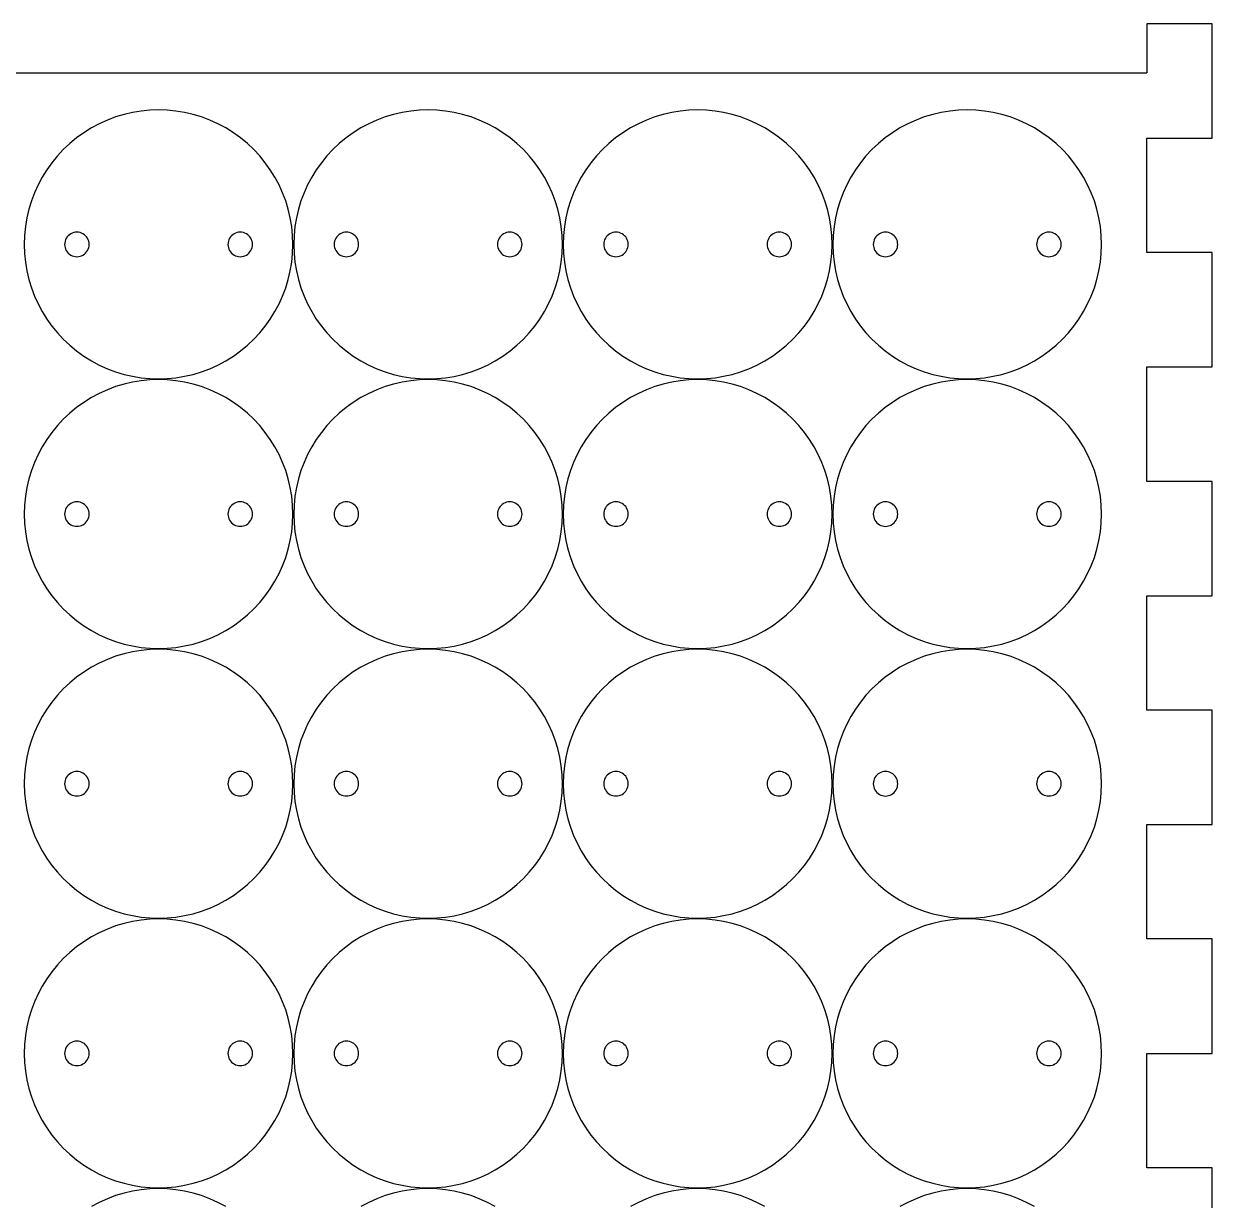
# Model space of a CAD drawing. Extents: x 0 to 467, y 0 to 182.
# Drawn here: x 74.5 to 147.2, y 109.8 to 181.7 of the extents above; entities that cross this region are included whole.
import ezdxf

# ---------------------------------------------------------------- set-up
doc = ezdxf.new("R2010")
doc.units = 0
doc.layers.add('Cut', color=7, linetype='CONTINUOUS')
doc.layers.add('Engrave', color=7, linetype='CONTINUOUS')

msp = doc.modelspace()

# ---------------------------------------------------------------- linework, layer by layer
at = {"layer": 'Cut', "color": 7}
for points in [[(0.25, 181.74998), (4.25, 181.74998), (4.25, 178.749975), (143.25, 178.749975)], [(147.25, 174.749978), (147.25, 181.74998), (143.25, 181.74998), (143.25, 178.749975)], [(143.25, 174.749978), (147.25, 174.749978)], [(147.25, 160.749974), (147.25, 167.749976), (143.25, 167.749976), (143.25, 174.749978)], [(143.25, 160.749974), (147.25, 160.749974)], [(147.25, 146.749971), (147.25, 153.749973), (143.25, 153.749973), (143.25, 160.749974)], [(143.25, 146.749971), (147.25, 146.749971)], [(147.25, 132.749994), (147.25, 139.749969), (143.25, 139.749969), (143.25, 146.749971)], [(143.25, 132.749994), (147.25, 132.749994)], [(147.25, 118.74999), (147.25, 125.749992), (143.25, 125.749992), (143.25, 132.749994)], [(143.25, 118.74999), (147.25, 118.74999)], [(147.25, 104.749986), (147.25, 111.749988), (143.25, 111.749988), (143.25, 118.74999)]]:
    msp.add_lwpolyline(points, dxfattribs=at)
for points in [[(78.5, 168.249986)], [(88.5, 168.249986)], [(95, 168.249986)], [(105, 168.249986)], [(111.5, 168.249986)], [(121.5, 168.249986)], [(128, 168.249986)], [(138, 168.249986)], [(78.5, 151.749988)], [(88.5, 151.749988)], [(95, 151.749988)], [(105, 151.749988)], [(111.5, 151.749988)], [(121.5, 151.749988)], [(128, 151.749988)], [(138, 151.749988)], [(78.5, 135.249989)], [(88.5, 135.249989)], [(95, 135.249989)], [(105, 135.249989)], [(111.5, 135.249989)], [(121.5, 135.249989)], [(128, 135.249989)], [(138, 135.249989)], [(78.5, 118.74999)], [(88.5, 118.74999)], [(95, 118.74999)], [(105, 118.74999)], [(111.5, 118.74999)], [(121.5, 118.74999)], [(128, 118.74999)], [(138, 118.74999)]]:
    msp.add_lwpolyline(points, close=True, dxfattribs=at)
for points in [[(77.374894, 168.899811), (77.142789, 168.765755), (76.999869, 168.518023), (77, 168.249986)], [(78.125106, 168.899811), (77.893001, 169.033868), (77.606999, 169.033868), (77.374894, 168.899811)], [(78.5, 168.249986), (78.500131, 168.518023), (78.357211, 168.765755), (78.125106, 168.899811)], [(87.374894, 168.899811), (87.142789, 168.765755), (86.999869, 168.518023), (87, 168.249986)], [(88.125106, 168.899811), (87.893001, 169.033868), (87.606999, 169.033868), (87.374894, 168.899811)], [(88.5, 168.249986), (88.500131, 168.518023), (88.357211, 168.765755), (88.125106, 168.899811)], [(93.874894, 168.899811), (93.642789, 168.765755), (93.499869, 168.518023), (93.5, 168.249986)], [(94.625106, 168.899811), (94.393001, 169.033868), (94.106999, 169.033868), (93.874894, 168.899811)], [(95, 168.249986), (95.000131, 168.518023), (94.857211, 168.765755), (94.625106, 168.899811)], [(103.874894, 168.899811), (103.642789, 168.765755), (103.499869, 168.518023), (103.5, 168.249986)], [(104.625106, 168.899811), (104.393001, 169.033868), (104.106999, 169.033868), (103.874894, 168.899811)], [(105, 168.249986), (105.000131, 168.518023), (104.857211, 168.765755), (104.625106, 168.899811)], [(110.374894, 168.899811), (110.142789, 168.765755), (109.999869, 168.518023), (110, 168.249986)], [(111.125106, 168.899811), (110.893001, 169.033868), (110.606999, 169.033868), (110.374894, 168.899811)], [(111.5, 168.249986), (111.500131, 168.518023), (111.357211, 168.765755), (111.125106, 168.899811)], [(120.374894, 168.899811), (120.142789, 168.765755), (119.999869, 168.518023), (120, 168.249986)], [(121.125106, 168.899811), (120.893001, 169.033868), (120.606999, 169.033868), (120.374894, 168.899811)], [(121.5, 168.249986), (121.500131, 168.518023), (121.357211, 168.765755), (121.125106, 168.899811)], [(126.87462, 168.9006), (126.642377, 168.766334), (126.49953, 168.518248), (126.5, 168.249986)], [(127.62538, 168.9006), (127.393136, 169.034867), (127.106864, 169.034867), (126.87462, 168.9006)], [(128, 168.249986), (128.00047, 168.518248), (127.857623, 168.766334), (127.62538, 168.9006)], [(136.874894, 168.899811), (136.642789, 168.765755), (136.499869, 168.518023), (136.5, 168.249986)], [(137.625106, 168.899811), (137.393001, 169.033868), (137.106999, 169.033868), (136.874894, 168.899811)], [(138, 168.249986), (138.000131, 168.518023), (137.857211, 168.765755), (137.625106, 168.899811)], [(77, 168.249986), (76.999869, 167.981949), (77.142789, 167.734217), (77.374894, 167.600161)], [(78.125106, 167.600161), (78.357211, 167.734217), (78.500131, 167.981949), (78.5, 168.249986)], [(87, 168.249986), (86.999869, 167.981949), (87.142789, 167.734217), (87.374894, 167.600161)], [(88.125106, 167.600161), (88.357211, 167.734217), (88.500131, 167.981949), (88.5, 168.249986)], [(93.5, 168.249986), (93.499869, 167.981949), (93.642789, 167.734217), (93.874894, 167.600161)], [(94.625106, 167.600161), (94.857211, 167.734217), (95.000131, 167.981949), (95, 168.249986)], [(103.5, 168.249986), (103.499869, 167.981949), (103.642789, 167.734217), (103.874894, 167.600161)], [(104.625106, 167.600161), (104.857211, 167.734217), (105.000131, 167.981949), (105, 168.249986)], [(110, 168.249986), (109.999869, 167.981949), (110.142789, 167.734217), (110.374894, 167.600161)], [(111.125106, 167.600161), (111.357211, 167.734217), (111.500131, 167.981949), (111.5, 168.249986)], [(120, 168.249986), (119.999869, 167.981949), (120.142789, 167.734217), (120.374894, 167.600161)], [(121.125106, 167.600161), (121.357211, 167.734217), (121.500131, 167.981949), (121.5, 168.249986)], [(126.5, 168.249986), (126.49953, 167.981724), (126.642377, 167.733638), (126.87462, 167.599372)], [(127.62538, 167.599372), (127.857623, 167.733638), (128.00047, 167.981724), (128, 168.249986)], [(136.5, 168.249986), (136.499869, 167.981949), (136.642789, 167.734217), (136.874894, 167.600161)], [(137.625106, 167.600161), (137.857211, 167.734217), (138.000131, 167.981949), (138, 168.249986)], [(77.374894, 167.600161), (77.606999, 167.466104), (77.893001, 167.466104), (78.125106, 167.600161)], [(87.374894, 167.600161), (87.606999, 167.466104), (87.893001, 167.466104), (88.125106, 167.600161)], [(93.874894, 167.600161), (94.106999, 167.466104), (94.393001, 167.466104), (94.625106, 167.600161)], [(103.874894, 167.600161), (104.106999, 167.466104), (104.393001, 167.466104), (104.625106, 167.600161)], [(110.374894, 167.600161), (110.606999, 167.466104), (110.893001, 167.466104), (111.125106, 167.600161)], [(120.374894, 167.600161), (120.606999, 167.466104), (120.893001, 167.466104), (121.125106, 167.600161)], [(126.87462, 167.599372), (127.106864, 167.465105), (127.393136, 167.465105), (127.62538, 167.599372)], [(136.874894, 167.600161), (137.106999, 167.466104), (137.393001, 167.466104), (137.625106, 167.600161)], [(77.374894, 152.399813), (77.142789, 152.265757), (76.999869, 152.018024), (77, 151.749988)], [(78.125106, 152.399813), (77.893001, 152.533869), (77.606999, 152.533869), (77.374894, 152.399813)], [(78.5, 151.749988), (78.500131, 152.018024), (78.357211, 152.265757), (78.125106, 152.399813)], [(87.374894, 152.399813), (87.142789, 152.265757), (86.999869, 152.018024), (87, 151.749988)], [(88.125106, 152.399813), (87.893001, 152.533869), (87.606999, 152.533869), (87.374894, 152.399813)], [(88.5, 151.749988), (88.500131, 152.018024), (88.357211, 152.265757), (88.125106, 152.399813)], [(93.874894, 152.399813), (93.642789, 152.265757), (93.499869, 152.018024), (93.5, 151.749988)], [(94.625106, 152.399813), (94.393001, 152.533869), (94.106999, 152.533869), (93.874894, 152.399813)], [(95, 151.749988), (95.000131, 152.018024), (94.857211, 152.265757), (94.625106, 152.399813)], [(103.874894, 152.399813), (103.642789, 152.265757), (103.499869, 152.018024), (103.5, 151.749988)], [(104.625106, 152.399813), (104.393001, 152.533869), (104.106999, 152.533869), (103.874894, 152.399813)], [(105, 151.749988), (105.000131, 152.018024), (104.857211, 152.265757), (104.625106, 152.399813)], [(110.374894, 152.399813), (110.142789, 152.265757), (109.999869, 152.018024), (110, 151.749988)], [(111.125106, 152.399813), (110.893001, 152.533869), (110.606999, 152.533869), (110.374894, 152.399813)], [(111.5, 151.749988), (111.500131, 152.018024), (111.357211, 152.265757), (111.125106, 152.399813)], [(120.374894, 152.399813), (120.142789, 152.265757), (119.999869, 152.018024), (120, 151.749988)], [(121.125106, 152.399813), (120.893001, 152.533869), (120.606999, 152.533869), (120.374894, 152.399813)], [(121.5, 151.749988), (121.500131, 152.018024), (121.357211, 152.265757), (121.125106, 152.399813)], [(126.87462, 152.400602), (126.642377, 152.266335), (126.49953, 152.01825), (126.5, 151.749988)], [(127.62538, 152.400602), (127.393136, 152.534869), (127.106864, 152.534869), (126.87462, 152.400602)], [(128, 151.749988), (128.00047, 152.01825), (127.857623, 152.266335), (127.62538, 152.400602)], [(136.874894, 152.399813), (136.642789, 152.265757), (136.499869, 152.018024), (136.5, 151.749988)], [(137.625106, 152.399813), (137.393001, 152.533869), (137.106999, 152.533869), (136.874894, 152.399813)], [(138, 151.749988), (138.000131, 152.018024), (137.857211, 152.265757), (137.625106, 152.399813)], [(77, 151.749988), (76.999869, 151.481951), (77.142789, 151.234219), (77.374894, 151.100162)], [(78.125106, 151.100162), (78.357211, 151.234219), (78.500131, 151.481951), (78.5, 151.749988)], [(87, 151.749988), (86.999869, 151.481951), (87.142789, 151.234219), (87.374894, 151.100162)], [(88.125106, 151.100162), (88.357211, 151.234219), (88.500131, 151.481951), (88.5, 151.749988)], [(93.5, 151.749988), (93.499869, 151.481951), (93.642789, 151.234219), (93.874894, 151.100162)], [(94.625106, 151.100162), (94.857211, 151.234219), (95.000131, 151.481951), (95, 151.749988)], [(103.5, 151.749988), (103.499869, 151.481951), (103.642789, 151.234219), (103.874894, 151.100162)], [(104.625106, 151.100162), (104.857211, 151.234219), (105.000131, 151.481951), (105, 151.749988)], [(110, 151.749988), (109.999869, 151.481951), (110.142789, 151.234219), (110.374894, 151.100162)], [(111.125106, 151.100162), (111.357211, 151.234219), (111.500131, 151.481951), (111.5, 151.749988)], [(120, 151.749988), (119.999869, 151.481951), (120.142789, 151.234219), (120.374894, 151.100162)], [(121.125106, 151.100162), (121.357211, 151.234219), (121.500131, 151.481951), (121.5, 151.749988)], [(126.5, 151.749988), (126.49953, 151.481726), (126.642377, 151.23364), (126.87462, 151.099373)], [(127.62538, 151.099373), (127.857623, 151.23364), (128.00047, 151.481726), (128, 151.749988)], [(136.5, 151.749988), (136.499869, 151.481951), (136.642789, 151.234219), (136.874894, 151.100162)], [(137.625106, 151.100162), (137.857211, 151.234219), (138.000131, 151.481951), (138, 151.749988)], [(77.374894, 151.100162), (77.606999, 150.966106), (77.893001, 150.966106), (78.125106, 151.100162)], [(87.374894, 151.100162), (87.606999, 150.966106), (87.893001, 150.966106), (88.125106, 151.100162)], [(93.874894, 151.100162), (94.106999, 150.966106), (94.393001, 150.966106), (94.625106, 151.100162)], [(103.874894, 151.100162), (104.106999, 150.966106), (104.393001, 150.966106), (104.625106, 151.100162)], [(110.374894, 151.100162), (110.606999, 150.966106), (110.893001, 150.966106), (111.125106, 151.100162)], [(120.374894, 151.100162), (120.606999, 150.966106), (120.893001, 150.966106), (121.125106, 151.100162)], [(126.87462, 151.099373), (127.106864, 150.965106), (127.393136, 150.965106), (127.62538, 151.099373)], [(136.874894, 151.100162), (137.106999, 150.966106), (137.393001, 150.966106), (137.625106, 151.100162)], [(77.374894, 135.899814), (77.142789, 135.765758), (76.999869, 135.518026), (77, 135.249989)], [(78.125106, 135.899814), (77.893001, 136.033871), (77.606999, 136.033871), (77.374894, 135.899814)], [(78.5, 135.249989), (78.500131, 135.518026), (78.357211, 135.765758), (78.125106, 135.899814)], [(87.374894, 135.899814), (87.142789, 135.765758), (86.999869, 135.518026), (87, 135.249989)], [(88.125106, 135.899814), (87.893001, 136.033871), (87.606999, 136.033871), (87.374894, 135.899814)], [(88.5, 135.249989), (88.500131, 135.518026), (88.357211, 135.765758), (88.125106, 135.899814)], [(93.874894, 135.899814), (93.642789, 135.765758), (93.499869, 135.518026), (93.5, 135.249989)], [(94.625106, 135.899814), (94.393001, 136.033871), (94.106999, 136.033871), (93.874894, 135.899814)], [(95, 135.249989), (95.000131, 135.518026), (94.857211, 135.765758), (94.625106, 135.899814)], [(103.874894, 135.899814), (103.642789, 135.765758), (103.499869, 135.518026), (103.5, 135.249989)], [(104.625106, 135.899814), (104.393001, 136.033871), (104.106999, 136.033871), (103.874894, 135.899814)], [(105, 135.249989), (105.000131, 135.518026), (104.857211, 135.765758), (104.625106, 135.899814)], [(110.374894, 135.899814), (110.142789, 135.765758), (109.999869, 135.518026), (110, 135.249989)], [(111.125106, 135.899814), (110.893001, 136.033871), (110.606999, 136.033871), (110.374894, 135.899814)], [(111.5, 135.249989), (111.500131, 135.518026), (111.357211, 135.765758), (111.125106, 135.899814)], [(120.374894, 135.899814), (120.142789, 135.765758), (119.999869, 135.518026), (120, 135.249989)], [(121.125106, 135.899814), (120.893001, 136.033871), (120.606999, 136.033871), (120.374894, 135.899814)], [(121.5, 135.249989), (121.500131, 135.518026), (121.357211, 135.765758), (121.125106, 135.899814)], [(126.87462, 135.900603), (126.642377, 135.766337), (126.49953, 135.518251), (126.5, 135.249989)], [(127.62538, 135.900603), (127.393136, 136.03487), (127.106864, 136.03487), (126.87462, 135.900603)], [(128, 135.249989), (128.00047, 135.518251), (127.857623, 135.766337), (127.62538, 135.900603)], [(136.874894, 135.899814), (136.642789, 135.765758), (136.499869, 135.518026), (136.5, 135.249989)], [(137.625106, 135.899814), (137.393001, 136.033871), (137.106999, 136.033871), (136.874894, 135.899814)], [(138, 135.249989), (138.000131, 135.518026), (137.857211, 135.765758), (137.625106, 135.899814)], [(77, 135.249989), (76.999869, 134.981952), (77.142789, 134.73422), (77.374894, 134.600164)], [(77.374894, 134.600164), (77.606999, 134.466107), (77.893001, 134.466107), (78.125106, 134.600164)], [(78.125106, 134.600164), (78.357211, 134.73422), (78.500131, 134.981952), (78.5, 135.249989)], [(87, 135.249989), (86.999869, 134.981952), (87.142789, 134.73422), (87.374894, 134.600164)], [(87.374894, 134.600164), (87.606999, 134.466107), (87.893001, 134.466107), (88.125106, 134.600164)], [(88.125106, 134.600164), (88.357211, 134.73422), (88.500131, 134.981952), (88.5, 135.249989)], [(93.5, 135.249989), (93.499869, 134.981952), (93.642789, 134.73422), (93.874894, 134.600164)], [(93.874894, 134.600164), (94.106999, 134.466107), (94.393001, 134.466107), (94.625106, 134.600164)], [(94.625106, 134.600164), (94.857211, 134.73422), (95.000131, 134.981952), (95, 135.249989)], [(103.5, 135.249989), (103.499869, 134.981952), (103.642789, 134.73422), (103.874894, 134.600164)], [(103.874894, 134.600164), (104.106999, 134.466107), (104.393001, 134.466107), (104.625106, 134.600164)], [(104.625106, 134.600164), (104.857211, 134.73422), (105.000131, 134.981952), (105, 135.249989)], [(110, 135.249989), (109.999869, 134.981952), (110.142789, 134.73422), (110.374894, 134.600164)], [(110.374894, 134.600164), (110.606999, 134.466107), (110.893001, 134.466107), (111.125106, 134.600164)], [(111.125106, 134.600164), (111.357211, 134.73422), (111.500131, 134.981952), (111.5, 135.249989)], [(120, 135.249989), (119.999869, 134.981952), (120.142789, 134.73422), (120.374894, 134.600164)], [(120.374894, 134.600164), (120.606999, 134.466107), (120.893001, 134.466107), (121.125106, 134.600164)], [(121.125106, 134.600164), (121.357211, 134.73422), (121.500131, 134.981952), (121.5, 135.249989)], [(126.5, 135.249989), (126.49953, 134.981727), (126.642377, 134.733641), (126.87462, 134.599375)], [(126.87462, 134.599375), (127.106864, 134.465108), (127.393136, 134.465108), (127.62538, 134.599375)], [(127.62538, 134.599375), (127.857623, 134.733641), (128.00047, 134.981727), (128, 135.249989)], [(136.5, 135.249989), (136.499869, 134.981952), (136.642789, 134.73422), (136.874894, 134.600164)], [(136.874894, 134.600164), (137.106999, 134.466107), (137.393001, 134.466107), (137.625106, 134.600164)], [(137.625106, 134.600164), (137.857211, 134.73422), (138.000131, 134.981952), (138, 135.249989)], [(77.374894, 119.399815), (77.142789, 119.265759), (76.999869, 119.018027), (77, 118.74999)], [(78.125106, 119.399815), (77.893001, 119.533872), (77.606999, 119.533872), (77.374894, 119.399815)], [(78.5, 118.74999), (78.500131, 119.018027), (78.357211, 119.265759), (78.125106, 119.399815)], [(87.374894, 119.399815), (87.142789, 119.265759), (86.999869, 119.018027), (87, 118.74999)], [(88.125106, 119.399815), (87.893001, 119.533872), (87.606999, 119.533872), (87.374894, 119.399815)], [(88.5, 118.74999), (88.500131, 119.018027), (88.357211, 119.265759), (88.125106, 119.399815)], [(93.874894, 119.399815), (93.642789, 119.265759), (93.499869, 119.018027), (93.5, 118.74999)], [(94.625106, 119.399815), (94.393001, 119.533872), (94.106999, 119.533872), (93.874894, 119.399815)], [(95, 118.74999), (95.000131, 119.018027), (94.857211, 119.265759), (94.625106, 119.399815)], [(103.874894, 119.399815), (103.642789, 119.265759), (103.499869, 119.018027), (103.5, 118.74999)], [(104.625106, 119.399815), (104.393001, 119.533872), (104.106999, 119.533872), (103.874894, 119.399815)], [(105, 118.74999), (105.000131, 119.018027), (104.857211, 119.265759), (104.625106, 119.399815)], [(110.374894, 119.399815), (110.142789, 119.265759), (109.999869, 119.018027), (110, 118.74999)], [(111.125106, 119.399815), (110.893001, 119.533872), (110.606999, 119.533872), (110.374894, 119.399815)], [(111.5, 118.74999), (111.500131, 119.018027), (111.357211, 119.265759), (111.125106, 119.399815)], [(120.374894, 119.399815), (120.142789, 119.265759), (119.999869, 119.018027), (120, 118.74999)], [(121.125106, 119.399815), (120.893001, 119.533872), (120.606999, 119.533872), (120.374894, 119.399815)], [(121.5, 118.74999), (121.500131, 119.018027), (121.357211, 119.265759), (121.125106, 119.399815)], [(126.87462, 119.400604), (126.642377, 119.266338), (126.49953, 119.018252), (126.5, 118.74999)], [(127.62538, 119.400604), (127.393136, 119.534871), (127.106864, 119.534871), (126.87462, 119.400604)], [(128, 118.74999), (128.00047, 119.018252), (127.857623, 119.266338), (127.62538, 119.400604)], [(136.874894, 119.399815), (136.642789, 119.265759), (136.499869, 119.018027), (136.5, 118.74999)], [(137.625106, 119.399815), (137.393001, 119.533872), (137.106999, 119.533872), (136.874894, 119.399815)], [(138, 118.74999), (138.000131, 119.018027), (137.857211, 119.265759), (137.625106, 119.399815)], [(77, 118.74999), (76.999869, 118.481953), (77.142789, 118.234221), (77.374894, 118.100165)], [(78.125106, 118.100165), (78.357211, 118.234221), (78.500131, 118.481953), (78.5, 118.74999)], [(87, 118.74999), (86.999869, 118.481953), (87.142789, 118.234221), (87.374894, 118.100165)], [(88.125106, 118.100165), (88.357211, 118.234221), (88.500131, 118.481953), (88.5, 118.74999)], [(93.5, 118.74999), (93.499869, 118.481953), (93.642789, 118.234221), (93.874894, 118.100165)], [(94.625106, 118.100165), (94.857211, 118.234221), (95.000131, 118.481953), (95, 118.74999)], [(103.5, 118.74999), (103.499869, 118.481953), (103.642789, 118.234221), (103.874894, 118.100165)], [(104.625106, 118.100165), (104.857211, 118.234221), (105.000131, 118.481953), (105, 118.74999)], [(110, 118.74999), (109.999869, 118.481953), (110.142789, 118.234221), (110.374894, 118.100165)], [(111.125106, 118.100165), (111.357211, 118.234221), (111.500131, 118.481953), (111.5, 118.74999)], [(120, 118.74999), (119.999869, 118.481953), (120.142789, 118.234221), (120.374894, 118.100165)], [(121.125106, 118.100165), (121.357211, 118.234221), (121.500131, 118.481953), (121.5, 118.74999)], [(126.5, 118.74999), (126.49953, 118.481728), (126.642377, 118.233642), (126.87462, 118.099376)], [(127.62538, 118.099376), (127.857623, 118.233642), (128.00047, 118.481728), (128, 118.74999)], [(136.5, 118.74999), (136.499869, 118.481953), (136.642789, 118.234221), (136.874894, 118.100165)], [(137.625106, 118.100165), (137.857211, 118.234221), (138.000131, 118.481953), (138, 118.74999)], [(77.374894, 118.100165), (77.606999, 117.966108), (77.893001, 117.966108), (78.125106, 118.100165)], [(87.374894, 118.100165), (87.606999, 117.966108), (87.893001, 117.966108), (88.125106, 118.100165)], [(93.874894, 118.100165), (94.106999, 117.966108), (94.393001, 117.966108), (94.625106, 118.100165)], [(103.874894, 118.100165), (104.106999, 117.966108), (104.393001, 117.966108), (104.625106, 118.100165)], [(110.374894, 118.100165), (110.606999, 117.966108), (110.893001, 117.966108), (111.125106, 118.100165)], [(120.374894, 118.100165), (120.606999, 117.966108), (120.893001, 117.966108), (121.125106, 118.100165)], [(126.87462, 118.099376), (127.106864, 117.965109), (127.393136, 117.965109), (127.62538, 118.099376)], [(136.874894, 118.100165), (137.106999, 117.966108), (137.393001, 117.966108), (137.625106, 118.100165)]]:
    msp.add_open_spline(points, degree=3, dxfattribs=at)
at = {"layer": 'Engrave', "color": 7}
for points in [[(90.975, 168.249985)], [(107.475, 168.249985)], [(123.975, 168.249985)], [(140.475, 168.249985)], [(90.975, 151.749987)], [(107.475, 151.749987)], [(123.975, 151.749987)], [(140.475, 151.749987)], [(90.975, 135.249988)], [(107.475, 135.249988)], [(123.975, 135.249988)], [(140.475, 135.249988)], [(90.975, 118.749989)], [(107.475, 118.749989)], [(123.975, 118.749989)], [(140.475, 118.749989)]]:
    msp.add_lwpolyline(points, close=True, dxfattribs=at)
for points in [[(86.863024, 175.374556), (84.317934, 176.844214), (81.182066, 176.844214), (78.636976, 175.374556)], [(103.363671, 175.376425), (100.818252, 176.846581), (97.681748, 176.846581), (95.136329, 175.376425)], [(119.863024, 175.374556), (117.317934, 176.844214), (114.182066, 176.844214), (111.636976, 175.374556)], [(136.363024, 175.374556), (133.817934, 176.844214), (130.682066, 176.844214), (128.136976, 175.374556)], [(78.636976, 175.374556), (76.091886, 173.904898), (74.524352, 171.188926), (74.525, 168.249985)], [(90.975, 168.249985), (90.975648, 171.188926), (89.408114, 173.904898), (86.863024, 175.374556)], [(95.136329, 175.376425), (92.59091, 173.906268), (91.023551, 171.189461), (91.025, 168.249985)], [(107.475, 168.249985), (107.476449, 171.189461), (105.90909, 173.906268), (103.363671, 175.376425)], [(111.636976, 175.374556), (109.091886, 173.904898), (107.524352, 171.188926), (107.525, 168.249985)], [(123.975, 168.249985), (123.975648, 171.188926), (122.408114, 173.904898), (119.863024, 175.374556)], [(128.136976, 175.374556), (125.591886, 173.904898), (124.024352, 171.188926), (124.025, 168.249985)], [(140.475, 168.249985), (140.475648, 171.188926), (138.908114, 173.904898), (136.363024, 175.374556)], [(74.525, 168.249985), (74.524352, 165.311044), (76.091886, 162.595072), (78.636976, 161.125414)], [(86.863024, 161.125414), (89.408114, 162.595072), (90.975648, 165.311044), (90.975, 168.249985)], [(91.025, 168.249985), (91.023551, 165.310509), (92.59091, 162.593702), (95.136329, 161.123545)], [(103.363671, 161.123545), (105.90909, 162.593702), (107.476449, 165.310509), (107.475, 168.249985)], [(107.525, 168.249985), (107.524352, 165.311044), (109.091886, 162.595072), (111.636976, 161.125414)], [(119.863024, 161.125414), (122.408114, 162.595072), (123.975648, 165.311044), (123.975, 168.249985)], [(124.025, 168.249985), (124.024352, 165.311044), (125.591886, 162.595072), (128.136976, 161.125414)], [(136.363024, 161.125414), (138.908114, 162.595072), (140.475648, 165.311044), (140.475, 168.249985)], [(78.636976, 161.125414), (81.182066, 159.655756), (84.317934, 159.655756), (86.863024, 161.125414)], [(95.136329, 161.123545), (97.681748, 159.653389), (100.818252, 159.653389), (103.363671, 161.123545)], [(111.636976, 161.125414), (114.182066, 159.655756), (117.317934, 159.655756), (119.863024, 161.125414)], [(128.136976, 161.125414), (130.682066, 159.655756), (133.817934, 159.655756), (136.363024, 161.125414)], [(86.863024, 158.874557), (84.317934, 160.344215), (81.182066, 160.344215), (78.636976, 158.874557)], [(103.363671, 158.876426), (100.818252, 160.346583), (97.681748, 160.346583), (95.136329, 158.876426)], [(119.863024, 158.874557), (117.317934, 160.344215), (114.182066, 160.344215), (111.636976, 158.874557)], [(136.363024, 158.874557), (133.817934, 160.344215), (130.682066, 160.344215), (128.136976, 158.874557)], [(78.636976, 158.874557), (76.091886, 157.404899), (74.524352, 154.688928), (74.525, 151.749987)], [(90.975, 151.749987), (90.975648, 154.688928), (89.408114, 157.404899), (86.863024, 158.874557)], [(95.136329, 158.876426), (92.59091, 157.40627), (91.023551, 154.689462), (91.025, 151.749987)], [(107.475, 151.749987), (107.476449, 154.689462), (105.90909, 157.40627), (103.363671, 158.876426)], [(111.636976, 158.874557), (109.091886, 157.404899), (107.524352, 154.688928), (107.525, 151.749987)], [(123.975, 151.749987), (123.975648, 154.688928), (122.408114, 157.404899), (119.863024, 158.874557)], [(128.136976, 158.874557), (125.591886, 157.404899), (124.024352, 154.688928), (124.025, 151.749987)], [(140.475, 151.749987), (140.475648, 154.688928), (138.908114, 157.404899), (136.363024, 158.874557)], [(74.525, 151.749987), (74.524352, 148.811045), (76.091886, 146.095074), (78.636976, 144.625416)], [(86.863024, 144.625416), (89.408114, 146.095074), (90.975648, 148.811045), (90.975, 151.749987)], [(91.025, 151.749987), (91.023551, 148.810511), (92.59091, 146.093703), (95.136329, 144.623547)], [(103.363671, 144.623547), (105.90909, 146.093703), (107.476449, 148.810511), (107.475, 151.749987)], [(107.525, 151.749987), (107.524352, 148.811045), (109.091886, 146.095074), (111.636976, 144.625416)], [(119.863024, 144.625416), (122.408114, 146.095074), (123.975648, 148.811045), (123.975, 151.749987)], [(124.025, 151.749987), (124.024352, 148.811045), (125.591886, 146.095074), (128.136976, 144.625416)], [(136.363024, 144.625416), (138.908114, 146.095074), (140.475648, 148.811045), (140.475, 151.749987)], [(78.636976, 144.625416), (81.182066, 143.155758), (84.317934, 143.155758), (86.863024, 144.625416)], [(95.136329, 144.623547), (97.681748, 143.153391), (100.818252, 143.153391), (103.363671, 144.623547)], [(111.636976, 144.625416), (114.182066, 143.155758), (117.317934, 143.155758), (119.863024, 144.625416)], [(128.136976, 144.625416), (130.682066, 143.155758), (133.817934, 143.155758), (136.363024, 144.625416)], [(86.863024, 142.374559), (84.317934, 143.844217), (81.182066, 143.844217), (78.636976, 142.374559)], [(103.363671, 142.376428), (100.818252, 143.846584), (97.681748, 143.846584), (95.136329, 142.376428)], [(119.863024, 142.374559), (117.317934, 143.844217), (114.182066, 143.844217), (111.636976, 142.374559)], [(136.363024, 142.374559), (133.817934, 143.844217), (130.682066, 143.844217), (128.136976, 142.374559)], [(78.636976, 142.374559), (76.091886, 140.904901), (74.524352, 138.188929), (74.525, 135.249988)], [(90.975, 135.249988), (90.975648, 138.188929), (89.408114, 140.904901), (86.863024, 142.374559)], [(95.136329, 142.376428), (92.59091, 140.906271), (91.023551, 138.189464), (91.025, 135.249988)], [(107.475, 135.249988), (107.476449, 138.189464), (105.90909, 140.906271), (103.363671, 142.376428)], [(111.636976, 142.374559), (109.091886, 140.904901), (107.524352, 138.188929), (107.525, 135.249988)], [(123.975, 135.249988), (123.975648, 138.188929), (122.408114, 140.904901), (119.863024, 142.374559)], [(128.136976, 142.374559), (125.591886, 140.904901), (124.024352, 138.188929), (124.025, 135.249988)], [(140.475, 135.249988), (140.475648, 138.188929), (138.908114, 140.904901), (136.363024, 142.374559)], [(74.525, 135.249988), (74.524352, 132.311047), (76.091886, 129.595075), (78.636976, 128.125417)], [(86.863024, 128.125417), (89.408114, 129.595075), (90.975648, 132.311047), (90.975, 135.249988)], [(91.025, 135.249988), (91.023551, 132.310512), (92.59091, 129.593705), (95.136329, 128.123548)], [(103.363671, 128.123548), (105.90909, 129.593705), (107.476449, 132.310512), (107.475, 135.249988)], [(107.525, 135.249988), (107.524352, 132.311047), (109.091886, 129.595075), (111.636976, 128.125417)], [(119.863024, 128.125417), (122.408114, 129.595075), (123.975648, 132.311047), (123.975, 135.249988)], [(124.025, 135.249988), (124.024352, 132.311047), (125.591886, 129.595075), (128.136976, 128.125417)], [(136.363024, 128.125417), (138.908114, 129.595075), (140.475648, 132.311047), (140.475, 135.249988)], [(78.636976, 128.125417), (81.182066, 126.655759), (84.317934, 126.655759), (86.863024, 128.125417)], [(95.136329, 128.123548), (97.681748, 126.653392), (100.818252, 126.653392), (103.363671, 128.123548)], [(111.636976, 128.125417), (114.182066, 126.655759), (117.317934, 126.655759), (119.863024, 128.125417)], [(128.136976, 128.125417), (130.682066, 126.655759), (133.817934, 126.655759), (136.363024, 128.125417)], [(86.863024, 125.87456), (84.317934, 127.344218), (81.182066, 127.344218), (78.636976, 125.87456)], [(103.363671, 125.876429), (100.818252, 127.346585), (97.681748, 127.346585), (95.136329, 125.876429)], [(119.863024, 125.87456), (117.317934, 127.344218), (114.182066, 127.344218), (111.636976, 125.87456)], [(136.363024, 125.87456), (133.817934, 127.344218), (130.682066, 127.344218), (128.136976, 125.87456)], [(78.636976, 125.87456), (76.091886, 124.404902), (74.524352, 121.68893), (74.525, 118.749989)], [(90.975, 118.749989), (90.975648, 121.68893), (89.408114, 124.404902), (86.863024, 125.87456)], [(95.136329, 125.876429), (92.59091, 124.406272), (91.023551, 121.689465), (91.025, 118.749989)], [(107.475, 118.749989), (107.476449, 121.689465), (105.90909, 124.406272), (103.363671, 125.876429)], [(111.636976, 125.87456), (109.091886, 124.404902), (107.524352, 121.68893), (107.525, 118.749989)], [(123.975, 118.749989), (123.975648, 121.68893), (122.408114, 124.404902), (119.863024, 125.87456)], [(128.136976, 125.87456), (125.591886, 124.404902), (124.024352, 121.68893), (124.025, 118.749989)], [(140.475, 118.749989), (140.475648, 121.68893), (138.908114, 124.404902), (136.363024, 125.87456)], [(74.525, 118.749989), (74.524352, 115.811048), (76.091886, 113.095076), (78.636976, 111.625418)], [(86.863024, 111.625418), (89.408114, 113.095076), (90.975648, 115.811048), (90.975, 118.749989)], [(91.025, 118.749989), (91.023551, 115.810513), (92.59091, 113.093706), (95.136329, 111.623549)], [(103.363671, 111.623549), (105.90909, 113.093706), (107.476449, 115.810513), (107.475, 118.749989)], [(107.525, 118.749989), (107.524352, 115.811048), (109.091886, 113.095076), (111.636976, 111.625418)], [(119.863024, 111.625418), (122.408114, 113.095076), (123.975648, 115.811048), (123.975, 118.749989)], [(124.025, 118.749989), (124.024352, 115.811048), (125.591886, 113.095076), (128.136976, 111.625418)], [(136.363024, 111.625418), (138.908114, 113.095076), (140.475648, 115.811048), (140.475, 118.749989)], [(78.636976, 111.625418), (81.182066, 110.15576), (84.317934, 110.15576), (86.863024, 111.625418)], [(95.136329, 111.623549), (97.681748, 110.153393), (100.818252, 110.153393), (103.363671, 111.623549)], [(111.636976, 111.625418), (114.182066, 110.15576), (117.317934, 110.15576), (119.863024, 111.625418)], [(128.136976, 111.625418), (130.682066, 110.15576), (133.817934, 110.15576), (136.363024, 111.625418)], [(86.863024, 109.374561), (84.317934, 110.844219), (81.182066, 110.844219), (78.636976, 109.374561)], [(103.363671, 109.37643), (100.818252, 110.846586), (97.681748, 110.846586), (95.136329, 109.37643)], [(119.863024, 109.374561), (117.317934, 110.844219), (114.182066, 110.844219), (111.636976, 109.374561)], [(136.363024, 109.374561), (133.817934, 110.844219), (130.682066, 110.844219), (128.136976, 109.374561)]]:
    msp.add_open_spline(points, degree=3, dxfattribs=at)

doc.saveas('drawing.dxf')
